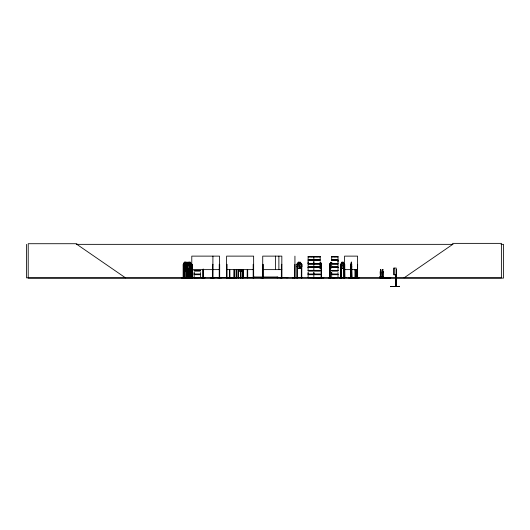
<?xml version="1.0" encoding="UTF-8"?>
<svg xmlns="http://www.w3.org/2000/svg" width="530" height="530" viewBox="0 0 530 530"><rect width="100%" height="100%" fill="white"/><g stroke="black" fill="none" stroke-linecap="round" stroke-linejoin="round"><path stroke-width="0.79" d="M194.159 274.083L194.159 272.533L194.152 274.083L200.472 274.083L200.472 272.533M308.122 274.083L308.122 272.533L308.115 274.083L320.166 274.083M320.166 263.463L308.115 263.463L308.122 261.913M313.853 261.913L313.853 263.463L313.846 260.363M331.707 274.083L331.707 272.533M338.014 261.913L338.014 260.356L331.7 260.363M292.308 277.826L297.376 277.568M297.376 277.826L297.33 264.165M351.675 264.251L351.88 277.839M351.105 264.218L351.516 262.171M380.884 277.329L380.984 272.99A1.126 0.497 -90 0 0 380.884 271.214L380.871 269.856M381.05 272.99L380.944 277.329L380.341 277.409M382.918 277.329L383.018 272.99A1.126 0.497 -90 0 0 382.918 271.214L382.845 269.598M383.038 277.422L383.084 272.99A1.126 0.497 -90 0 0 382.978 271.214L382.918 271.214M183.718 264.238L183.672 277.839M186.977 277.839L186.984 264.331L187.441 264.145L187.441 277.839M190.025 264.251L190.098 277.766M341.161 264.251L341.207 277.839M343.937 264.251L344.016 277.839M297.396 264.278L296.86 264.331L298.522 262.224L297.694 264.331L297.694 265.941L298.807 267.213L299.914 267.213L301.014 265.941L301.014 264.331L300.185 262.224M380.388 277.329L380.288 272.99A1.126 0.497 -90 0 1 380.388 271.214L380.527 269.598M380.328 276.68C380.46 276.932 379.891 276.773 380.606 276.713M383.031 277.356L382.421 277.329L382.322 272.99A1.126 0.497 -90 0 1 382.421 271.214L382.455 269.717L382.859 269.512M382.488 277.329L382.388 272.99A1.126 0.497 -90 0 1 382.488 271.214L382.561 269.598M382.262 276.898L382.64 276.713M351.046 264.331L351.185 262.224M380.255 276.819L380.58 276.726L380.176 276.912M319.842 264.331L320.365 262.502M351.463 268.597L351.794 266.438M357.445 277.826L357.644 264.331M357.525 277.793L357.571 277.349M382.627 276.786L382.09 276.898M382.302 276.879L382.647 276.726M321.392 277.826L321.306 264.311L320.623 262.171L319.828 262.171M321.491 277.793L321.485 264.331L321.067 264.331M188.534 262.502L188.196 265.272L188.879 266.106L189.23 264.331L188.879 262.502L188.488 262.502M200.976 277.793L205.024 277.839M188.832 277.826L188.779 277.349L187.739 277.349L187.693 277.839M185.752 264.331L186.242 262.502L186.745 262.502L187.256 264.331L187.302 277.839M341.943 262.224L341.373 265.941L342.135 267.213L342.883 267.213L343.632 265.941L343.069 262.224M356.69 269.492L356.12 271.599L356.743 269.492M186.01 277.793L185.997 266.716M186.52 264.265L185.997 264.331M320.57 268.597L321.352 266.457M331.018 268.544L329.508 266.457L329.508 264.311L330.998 262.171L330.269 265.941L331.237 267.213L338.027 267.206M330.819 277.793L328.328 277.839M237.884 277.561L237.963 269.896M379.718 277.76L379.732 277.104L381.302 277.104L381.302 277.687M380.414 277.826L380.467 277.104L380.414 277.574M383.342 277.687L383.342 277.104L381.766 277.104L381.799 277.833M382.302 277.826L382.508 277.104M390.67 277.826L384.144 277.687M183.327 277.839L183.327 264.311L184.407 262.171M183.4 264.331L184.42 262.224L183.91 265.941L184.778 267.67L185.951 265.941L185.44 262.224M183.367 264.311L183.367 266.457L184.36 268.597L185.44 268.544L186.5 266.457L186.5 264.311L185.46 262.171L184.36 262.171M185.414 268.597L186.461 266.438M189.919 266.106L190.323 264.331L189.919 262.502L189.482 262.502M186.481 267.961L187.348 266.643M187.256 267.305L186.732 268.279L187.275 269.306M340.817 266.457L340.777 264.311L341.963 262.171L343.129 262.171L344.281 264.311L344.281 266.457L343.089 268.597L341.923 268.597L340.856 266.438M341.983 262.224L340.856 264.331L340.883 277.839M186.202 268.293L185.354 269.956L186.461 268.591L187.375 269.989M191.509 266.438L190.303 268.597L188.13 268.597L187.117 266.438M187.156 266.438L187.083 264.311L188.177 262.171L190.336 262.171L191.549 264.311L191.549 266.457L190.336 268.597L188.15 268.544M380.46 269.598L380.871 269.598M190.124 267.213L190.913 265.941L190.316 262.224L191.469 264.331M187.256 268.332L186.745 269.16L185.752 268.332M331.018 262.224L329.581 264.331L329.594 277.839M188.819 269.512L188.051 270.585L188.766 269.492M238.334 269.558L239.6 271.161L241.316 271.161L242.588 269.558M298.496 268.597L300.212 268.597L301.848 266.438M296.807 266.457L298.496 268.597L300.185 268.544L301.901 266.457L301.901 264.311L300.212 262.171L298.496 262.171M382.547 269.512L382.945 269.717M404.085 277.839L452.739 244.35L452.739 243.369L501.387 243.369L501.387 277.839L26.5 277.839L26.5 244.35M331.7 277.7L331.7 274.712L338.021 274.712L338.021 277.7L331.687 277.833M183.678 264.331L183.221 264.331L183.208 277.839M76.24 244.35L452.991 244.35M501.016 244.35L503.5 244.35L503.5 278.118L28.209 278.118L28.209 243.72L76.863 243.72L76.863 244.35L125.511 277.839M308.109 256.619L320.173 256.619M331.7 256.619L338.027 256.619M310.944 256.758L311.607 256.758M316.675 256.758L317.337 256.758M334.529 256.758L335.192 256.758M308.122 256.924L320.16 256.924M331.707 256.924L338.014 256.924M331.7 259.733L338.021 259.733L338.021 256.745L331.7 256.732L331.707 259.733M308.069 259.952L320.206 259.952M331.661 259.952L338.067 259.952M308.069 260.144L320.206 260.144M331.661 260.144L338.067 260.144M320.166 260.363L308.115 260.363L308.115 263.463M185.699 262.171L187.282 262.171L188.011 263.277L187.229 262.224L188.004 264.331M331.972 262.502L331.469 262.502L330.998 264.331L330.998 265.272L331.946 266.106M342.731 262.502L342.314 262.502L341.949 264.331L342.314 266.106L343.076 265.272L342.691 262.502M351.423 262.502L351.271 266.106L351.363 262.502M331.7 263.463L338.021 263.463L338.021 260.363M308.069 263.675L320.206 263.675M331.661 263.675L338.067 263.675M308.069 263.867L320.206 263.867M331.661 263.867L338.067 263.867M186.189 264.165L186.209 277.839L186.282 266.716M189.985 264.165L189.839 277.793M191.158 264.145L191.098 277.839M301.358 264.145L301.312 277.839M320.166 264.086L308.115 264.086L308.115 267.08L320.173 267.08M321.067 264.145L321.101 277.839M331.7 264.086L338.021 264.086L338.021 267.08L331.687 267.206M343.864 264.145L344.361 264.331L344.361 277.839L344.268 277.349M189.786 264.331L190.297 264.311L190.21 277.839M212.921 264.331L212.457 264.331L212.417 277.839M226.621 264.331L227.078 264.331L227.025 277.839M253.638 264.331L253.181 264.331L253.181 277.839L253.128 277.349L253.691 277.349M281.834 264.331L281.384 264.331L281.344 277.839M294.938 264.331L294.76 277.839M301.358 264.331L301.822 264.331L301.769 277.839M329.508 264.311L330.077 264.331L330.038 277.839L329.978 264.152M340.777 264.311L341.3 264.331M187.302 265.232L186.242 266.106M183.367 265.384L186.5 265.384M186.242 265.563L186.765 265.563L187.256 267.392M344.281 266.457L343.069 268.544L341.943 268.544L340.81 266.438M350.959 266.438L351.516 268.597L350.906 266.438M308.122 266.994L320.16 266.994M331.707 266.994L338.014 266.994M308.109 267.239L320.438 267.213L320.915 265.941L320.557 262.224M308.109 267.352L320.173 267.358M331.7 267.352L338.027 267.358M320.173 267.365L308.109 267.365L308.122 270.36L320.166 270.36M331.7 267.365L338.027 267.365L338.014 270.36L331.7 270.36M308.122 267.551L320.16 267.551M331.707 267.551L338.014 267.551M185.719 268.544L187.256 268.544L185.699 268.597M184.36 268.597L185.46 268.597M396.327 286.352L396.327 269.432L396.539 286.352M187.302 271.658L185.719 271.658L184.182 269.512L184.255 268.094M191.781 269.631L219.533 269.631M226.621 269.631L253.638 269.631M262.728 269.631L281.834 269.631M344.553 269.631L357.598 269.631M239.911 269.777L241.018 269.777M380.884 270.002L380.884 271.214M187.01 270.267L186.003 270.267L184.99 268.995M355.703 270.267L356.08 270.267M194.152 270.36L200.472 270.36M194.112 270.572L200.519 270.572M308.069 270.572L320.206 270.572M331.661 270.572L338.067 270.572M194.112 270.764L200.519 270.764M308.069 270.764L320.206 270.764M331.661 270.764L338.067 270.764M194.152 270.982L200.472 270.982M308.115 270.982L320.166 270.982M331.7 270.982L338.021 270.982M239.626 271.108L241.289 271.108M355.544 271.658L356.18 271.658M380.288 272.99L380.454 277.329M194.112 274.302L200.519 274.302M308.069 274.302L320.206 274.302M331.661 274.302L338.067 274.302M194.112 274.494L200.519 274.494M308.069 274.494L320.206 274.494M331.661 274.494L338.067 274.494M320.166 274.712L308.115 274.712L308.115 277.7L320.173 277.707M396.235 274.818L393.916 274.818L393.916 268.061L396.235 268.061L396.135 274.818M380.056 276.587L380.288 277.574M183.175 277.349L183.678 277.349M185.957 277.349L186.454 277.349M186.951 277.349L187.454 277.349M191.509 277.349L190.966 277.349L190.979 277.839M192.191 277.349L191.628 277.349L191.635 277.839M202.937 277.349L203.434 277.349M212.411 277.349L212.974 277.349L212.967 277.839M226.568 277.349L227.131 277.349L227.131 277.839M229.921 277.349L229.357 277.349L229.357 277.839L229.41 269.896M233.862 277.349L234.426 277.349L234.426 277.839M236.565 277.329L236.002 277.329L236.002 277.819M237.91 277.349L238.473 277.349L238.473 277.839M240.501 277.329L241.064 277.329M247.729 277.309L247.172 277.309L247.172 277.799L247.219 269.856M262.562 277.349L263.099 277.349L263.092 277.839M281.337 277.349L281.88 277.349L281.867 277.839M296.807 277.349L297.37 277.349M301.312 277.349L301.875 277.349L301.861 277.839M321.087 277.349L321.524 277.349M340.83 277.349L341.34 277.349M344.401 277.349L343.884 277.349L343.891 277.839M350.92 277.349L351.257 277.349M351.668 277.349L352.006 277.349M355.054 277.349L355.451 277.349M356.995 277.349L356.604 277.839L356.637 269.896M357.671 277.349L357.352 277.839M183.532 277.488L191.098 277.488M297.37 277.488L301.312 277.488M319.398 277.488L321.26 277.488M330.038 277.488L333.536 277.488M341.207 277.488L344.016 277.488M351.046 277.488L351.88 277.488M355.266 277.488L356.783 277.488M384.555 277.481L385.303 277.481M386.589 277.481L387.344 277.481M194.159 277.621L200.466 277.621M214.531 277.806L211.344 277.839M243.025 277.568L242.925 269.896M264.41 277.561L260.853 277.839M283.61 277.568L280.026 277.839M308.122 277.621L323.83 277.826M331.707 277.621L338.014 277.621M346.209 277.568L339.034 277.839M379.785 277.574L381.249 277.574M395.38 285.504L396.539 285.504M313.826 267.206L313.853 264.086M313.826 277.833L313.853 274.712M194.126 277.826L200.479 277.707L200.472 274.712L194.152 274.712L194.152 277.7M253.93 277.806L253.976 276.998M243.277 277.826L243.23 277.309L242.415 277.349L242.415 277.839M193.258 277.806L181.26 277.839M188.223 277.793L188.316 268.306M188.402 277.793L188.388 277.349M221.673 277.793L217.651 277.793M319.166 277.793L319.173 277.349M184.208 269.512L185.745 271.658M343.089 262.171L344.242 264.331L344.175 277.839M189.203 262.171L190.263 264.331M185.414 262.171L186.461 264.331L186.454 277.839M183.36 266.438L184.407 268.597M390.769 277.833L379.904 277.833M320.57 262.171L321.332 264.331M319.842 265.272L320.312 266.106L320.312 262.502M354.987 269.492L355.597 271.658M300.212 268.597L298.496 262.171L296.807 264.311L296.793 277.839M188.548 277.813L188.66 268.306M184.559 277.813L184.639 268.306M189.23 262.224L189.74 265.941L189.058 267.213L188.369 267.213L187.673 265.941L188.19 262.224L187.156 264.331L187.196 277.839M351.046 265.941L351.417 267.213L351.463 262.224L351.734 264.331M351.463 262.171L351.787 277.839M395.612 275.096L395.612 286.352M395.426 275.096L395.426 286.352M394.009 268.061L394.009 274.818M383.283 277.104L383.283 277.574L381.825 277.574L381.825 277.104M382.6 277.104L382.6 277.687M382.249 277.574L382.322 276.587L382.097 277.574M380.215 276.587L380.215 277.574M359.274 277.839L348.541 277.839M357.644 277.839L357.598 256.123L344.553 256.123L344.566 277.839M356.955 269.896L356.955 277.839M356.842 277.349L356.869 277.839M356.789 269.896L356.783 277.839M355.418 270.691L355.431 277.839M355.305 277.349L355.325 277.839M355.252 269.896L355.266 277.839M355.093 269.896L355.093 277.839M351.973 277.349L351.98 277.839M351.655 264.152L351.708 277.839M351.211 267.511L351.224 277.839L351.138 267.511M351.046 277.839L350.973 264.165L350.92 277.839M344.798 277.839L344.553 264.331L344.632 277.839M344.772 264.331L344.738 277.839M344.05 267.511L344.129 277.839M341.3 266.716L341.34 277.839M341.048 277.349L341.121 277.839M340.995 264.331L340.956 277.839M338.021 272.533L338.014 274.083L331.7 274.083L331.7 272.533M333.979 277.349L334.026 277.839L333.887 277.349M333.834 277.349L333.82 277.839M333.655 277.349L333.642 277.839M333.582 277.349L333.536 277.839M333.516 277.349L333.45 277.839M330.124 277.839L330.124 277.349L329.547 277.349L329.547 277.839M329.68 264.331L329.68 277.839M321.505 277.349L321.511 277.839M321.253 277.349L321.26 277.839M319.53 277.349L319.557 277.839M319.404 277.349L319.404 277.839L319.312 277.349M313.846 256.745L313.853 259.733M313.846 267.365L313.853 270.36M301.418 277.349L301.418 277.839M297.27 277.349L297.264 277.839M296.913 277.349L296.913 277.839M294.932 256.123L294.938 277.839M287.744 277.839L287.744 277.415L210.357 277.415L210.357 277.839M286.763 277.415L286.763 277.839M281.814 277.839L281.834 256.123L262.728 256.123L262.728 277.839L262.807 277.349M281.708 264.331L281.708 277.839M281.582 277.349L281.562 277.839M281.51 264.331L281.47 277.839M278.879 256.123L278.879 269.631M277.859 277.839L277.859 276.998L253.28 276.998L253.28 277.839M277.157 276.998L277.157 277.839M275.593 256.123L275.593 269.631M263.032 277.839L263.052 264.331L262.608 264.331L262.608 277.839M262.933 264.331L262.966 277.839M253.671 277.839L253.638 256.123L226.621 256.123L226.582 277.839M253.585 277.349L253.585 277.839M252.995 277.415L252.995 277.839M247.682 269.856L247.729 277.799M243.177 269.856L243.124 277.799M242.773 277.309L242.873 277.839M242.72 269.856L242.667 277.799M242.468 269.896L242.521 277.839M241.011 270.671L241.064 277.819M240.958 277.329L240.958 277.819M240.607 277.329L240.607 277.819M240.554 271.459L240.501 277.819M238.42 269.896L238.374 277.839M238.016 277.349L238.016 277.839M236.512 269.876L236.565 277.819M236.459 277.329L236.459 277.819M236.055 269.876L236.108 277.819M235.327 277.415L235.327 277.839M235.042 277.415L235.042 277.839M234.373 269.896L234.34 277.839M233.969 277.349L233.969 277.839M233.915 269.896L233.862 277.839M233.445 277.839L227.741 277.839M230.722 277.415L230.722 277.839M229.868 269.896L229.94 277.839M229.815 277.349L229.815 277.839M226.674 277.349L226.674 277.839M219.533 277.839L219.533 256.123L191.781 256.123L191.781 277.839M219.394 264.331L219.367 277.839M219.254 277.839L219.254 264.331L219.672 264.331L219.672 277.839L219.705 277.349L219.215 277.349L219.228 277.839M212.921 256.123L212.855 277.839M212.815 264.331L212.755 277.839M212.636 277.349L212.636 277.839M212.563 264.331L212.523 277.839M211.159 277.415L211.159 277.839M210.463 277.415L210.463 277.839M203.394 269.214L203.427 277.839M203.255 269.214L203.288 277.839M203.169 277.349L203.202 277.839M203.116 269.214L203.116 277.839M202.977 269.214L202.977 277.839M192.158 277.839L192.145 264.331L191.674 264.331L191.681 277.839M192.032 264.331L192.072 277.839M191.959 277.349L191.959 277.839M191.463 277.839L191.509 264.311L191.012 264.331L191.012 277.839M191.343 264.331L191.376 277.839M191.211 277.349L191.284 277.839M190.124 277.839L190.197 277.349L189.674 277.839M189.786 266.716L189.8 277.839M188.733 268.306L188.706 277.839M188.117 268.306L188.196 277.839M188.037 277.349L188.057 277.839M187.911 268.306L187.965 277.839L187.786 268.306M187.09 277.349L187.09 277.839M186.103 277.349L186.043 277.839M184.685 277.839L184.685 277.349L184.102 277.349L184.102 277.839M184.566 268.306L184.493 277.839M184.281 277.349L184.294 277.839M184.148 266.716L184.188 277.839M183.499 264.331L183.532 277.839M183.426 277.349L183.446 277.839M313.853 272.533L313.853 274.083L313.846 272.533M184.758 262.502L184.427 265.272L185.096 266.106L185.447 264.331L185.096 262.502L184.712 262.502M299.072 262.502L298.529 265.272L299.072 266.106L299.622 266.106L300.192 264.331L299.622 262.502L299.072 262.502M190.263 266.438L189.203 268.597L190.217 266.438M320.173 256.739L308.109 256.745L308.122 259.733L320.166 259.733L320.166 256.745M320.61 268.544L319.835 268.544L320.623 268.597M399.541 286.352L390.504 286.631L399.541 286.352"/></g></svg>
